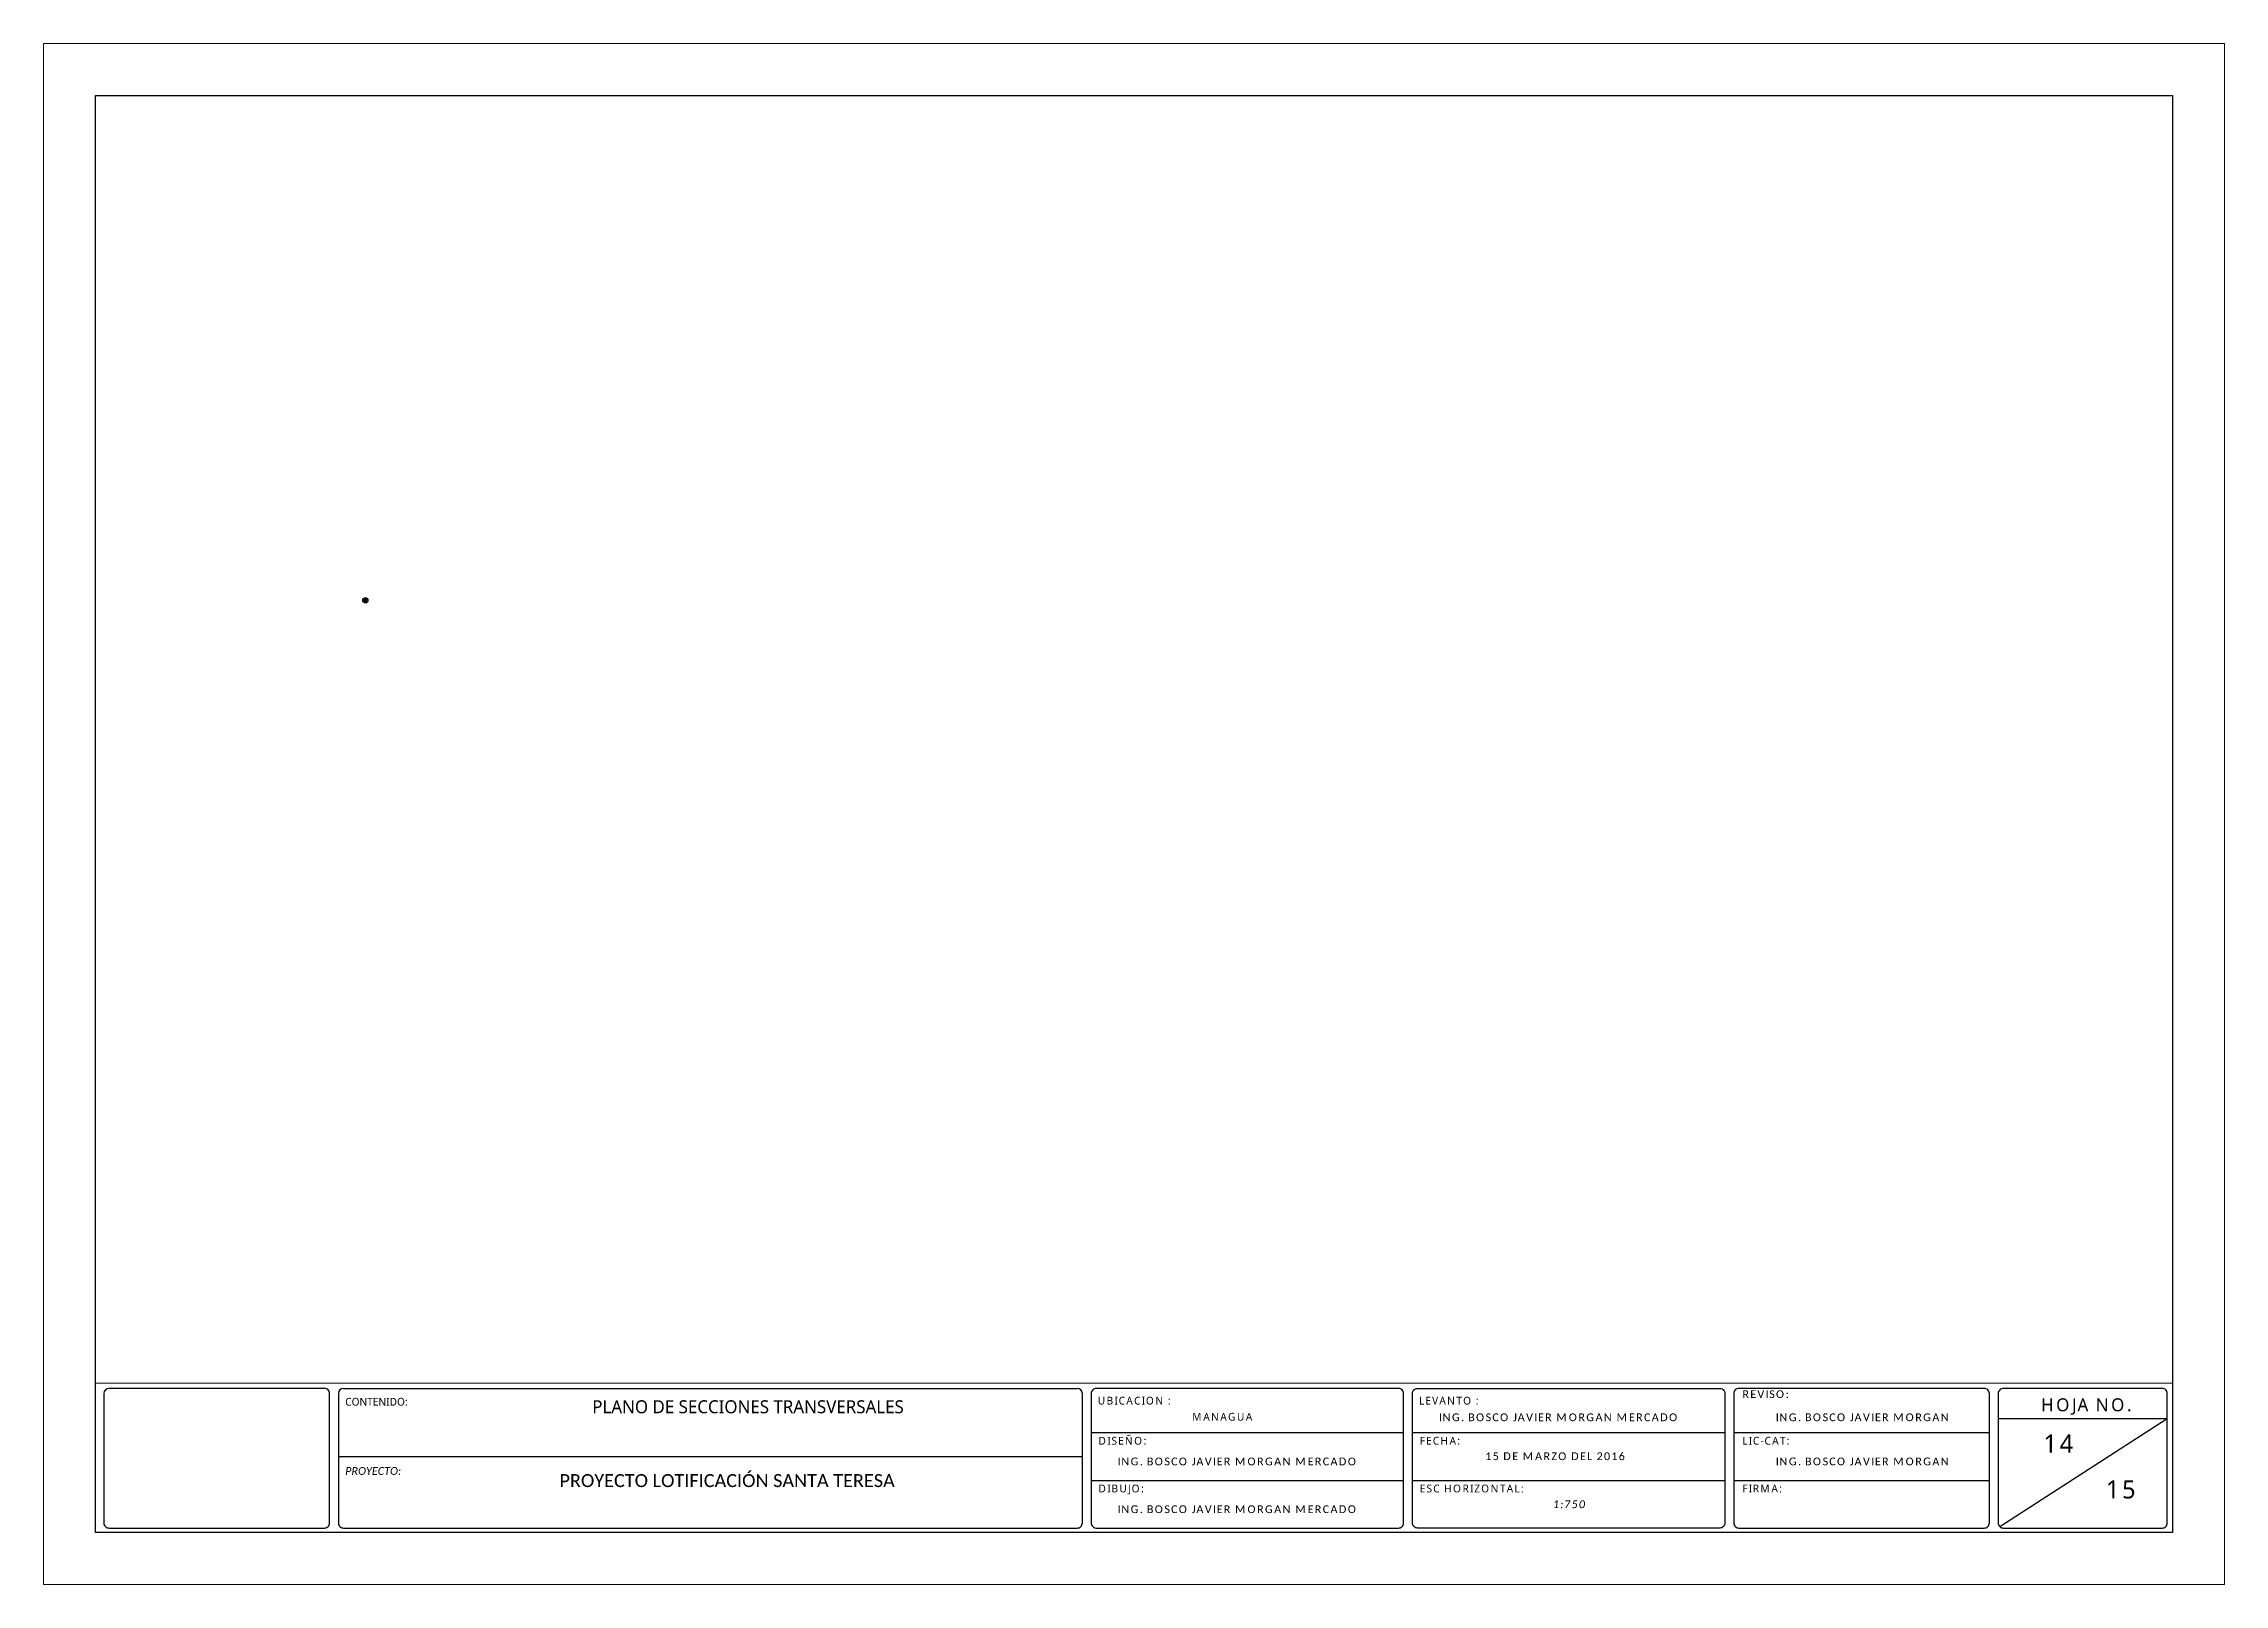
# Paper-space layout 'Layout1' of a CAD drawing. Header units: millimetres. Extents: x -48 to 793, y -12 to 582.
import ezdxf

# ---------------------------------------------------------------- set-up
doc = ezdxf.new("R2010")
doc.units = ezdxf.units.MM
doc.layers.add('_CAJETIN', color=251, linetype='Continuous', lineweight=25)
for name, color, linetype in [('_MOJONES', 1, 'Continuous'), ('_PUNTOS TOPOGRAFICOS', 1, 'Continuous'), ('cajetin', 3, 'Continuous'), ('LOTES', 104, 'Continuous')]:
    doc.layers.add(name, color=color, linetype=linetype)
doc.layers.add('_VIEWPORT', color=250, linetype='Continuous', lineweight=5, plot=False)
doc.styles.add('3mm', font='', dxfattribs={"height": 3})
doc.styles.add('5 mm', font='', dxfattribs={"height": 5})
doc.styles.add('7 mm', font='', dxfattribs={"height": 7})
doc.styles.get('3mm').set_extended_font_data('Roboto')
doc.styles.get('5 mm').set_extended_font_data('Roboto')
doc.styles.get('7 mm').set_extended_font_data('Roboto')

# ---------------------------------------------------------------- blocks, each defined once
blk = doc.blocks.new('*X1')
for p, q in [((69.5, 22.78), (70, 22.78)), ((69.5, 22.75), (70, 22.75)), ((69.5, 22.72), (70, 22.72)), ((69.51, 22.81), (69.99, 22.81)), ((69.51, 22.69), (69.99, 22.69)), ((69.52, 22.84), (69.98, 22.84)), ((69.52, 22.66), (69.98, 22.66)), ((69.53, 22.88), (69.97, 22.88)), ((69.53, 22.62), (69.97, 22.62)), ((69.55, 22.91), (69.95, 22.91)), ((69.55, 22.59), (69.95, 22.59)), ((69.58, 22.94), (69.92, 22.94)), ((69.58, 22.56), (69.92, 22.56)), ((69.63, 22.97), (69.87, 22.97)), ((69.63, 22.53), (69.87, 22.53))]:
    blk.add_line(p, q)
blk = doc.blocks.new('Drill Hole')
at = {"color": 0, "linetype": 'ByBlock', "lineweight": -2}
for radius in [0.05, 0.025]:
    blk.add_circle((0, 0), radius, dxfattribs=at)
at = {"color": 0, "linetype": 'ByBlock', "lineweight": -2, "xscale": 0.1000000000000227, "yscale": 0.1000000000000227, "zscale": 0.1000000000000227}
blk.add_blockref('*X1', (-6.975, -2.275), dxfattribs=at)
blk = doc.blocks.new('*U50', base_point=(590555.4584, 1307117.894, 460.616))
at = {"layer": '_PUNTOS TOPOGRAFICOS', "color": 2, "linetype": 'ByBlock', "lineweight": -2, "xscale": 20, "yscale": 20, "zscale": 20}
blk.add_blockref('Drill Hole', (590555.4584, 1307117.894, 460.616), dxfattribs=at)
blk = doc.blocks.new('*U52', base_point=(590555.4584, 1307117.894, 460.616))
at = {"layer": '_PUNTOS TOPOGRAFICOS', "color": 2, "linetype": 'ByBlock', "lineweight": -2, "xscale": 20, "yscale": 20, "zscale": 20}
blk.add_blockref('Drill Hole', (590555.4584, 1307117.894, 460.616), dxfattribs=at)

psp = doc.layouts.get("Layout1")

# ---------------------------------------------------------------- linework, layer by layer
at = {"layer": '_CAJETIN', "flags": 128}
psp.add_lwpolyline([(-27.96, 561.56), (773.04, 561.56), (773.04, 7.56), (-27.96, 7.56)], close=True, dxfattribs=at)
for points in [[(479.91, 61.11, -0.414214), (481.91, 63.11), (598.41, 63.11, -0.414214), (600.41, 61.11), (600.41, 11.25, -0.414214), (598.41, 9.25), (481.91, 9.25, -0.414214), (479.91, 11.25), (479.91, 61.11)], [(702.41, 61.11, 0.414214), (700.41, 63.11), (605.85, 63.11, 0.414214), (603.85, 61.11), (603.85, 11.25, 0.414214), (605.85, 9.25), (700.41, 9.25, 0.414214), (702.41, 11.25), (702.41, 61.11)]]:
    psp.add_lwpolyline(points, format="xyb", dxfattribs=at)
psp.add_lwpolyline([(773.04, 65.11), (773.04, 7.56)], dxfattribs=at)
at = {"layer": '_VIEWPORT', "flags": 128}
psp.add_lwpolyline([(-47.96, 581.56), (793.04, 581.56), (793.04, -12.44), (-47.96, -12.44)], close=True, dxfattribs=at)
at = {"layer": 'cajetin', "color": 0}
for p, q in [((67.71, 63.11), (350.62, 63.11)), ((705.81, 51.49), (771.04, 51.49)), ((706.4, 9.84), (771.04, 51.49)), ((356.02, 46.07), (476.51, 46.07)), ((479.91, 46.07), (600.41, 46.07)), ((603.81, 46.07), (702.41, 46.07)), ((65.71, 36.87), (352.62, 36.87)), ((356.02, 27.66), (476.51, 27.66)), ((479.91, 27.66), (600.41, 27.66)), ((603.81, 27.66), (702.41, 27.66))]:
    psp.add_line(p, q, dxfattribs=at)
for centre, start, end in [((67.71, 61.11), 90, 180), ((350.62, 61.11), 0, 90)]:
    psp.add_arc(centre, 2, start, end, dxfattribs=at)
at = {"layer": 'LOTES', "color": 7}
for points in [[(62.31, 11.25), (62.31, 61.11, 0.414214), (60.31, 63.11), (-22.71, 63.11, 0.414171), (-24.71, 61.11), (-24.72, 11.25, 0.414256), (-22.72, 9.25), (60.31, 9.25, 0.414214)], [(476.51, 11.25), (476.51, 61.11, 0.414214), (474.51, 63.11), (358.02, 63.11, 0.414214), (356.02, 61.11), (356.02, 11.25, 0.414214), (358.02, 9.25), (474.51, 9.25, 0.414214)], [(707.81, 9.25), (769.04, 9.25, 0.414214), (771.04, 11.25), (771.04, 61.11, 0.414214), (769.04, 63.11), (707.81, 63.11, 0.414214), (705.81, 61.11), (705.81, 11.25, 0.414214)]]:
    psp.add_lwpolyline(points, format="xyb", close=True, dxfattribs=at)
psp.add_lwpolyline([(65.71, 61.11), (65.71, 11.25, 0.414214), (67.71, 9.25), (350.62, 9.25, 0.414214), (352.62, 11.25), (352.62, 61.11)], format="xyb", dxfattribs=at)

# ---------------------------------------------------------------- block references
at = {"layer": '_MOJONES'}
psp.add_blockref('*U52', (76.13, 366.91, 460.62), dxfattribs=at)
at = {"layer": '_PUNTOS TOPOGRAFICOS'}
psp.add_blockref('*U50', (76.13, 366.91, 460.62), dxfattribs=at)

# ---------------------------------------------------------------- texts
at = {"layer": 'cajetin', "color": 0}
for s, insert, char_height, width, attachment_point, style in [('CONTENIDO:', (68.34, 59.45), 3, 51.6102, 1, '3mm'), ('{\\T1.2;UBICACION :}', (358.54, 59.89), 3, 51.6102, 1, '3mm'), ('{\\T1.2;LEVANTO :}', (482.43, 59.89), 3, 51.6102, 1, '3mm'), ('{\\fCalibri|b0|i0|c0|p34;\\T1.2;REVISO:}', (607.16, 62.39), 3, 51.6102, 1, '3mm'), ('{\\T1.2;HOJA NO.}', (722.37, 59.28), 5, 51.6102, 1, '5 mm'), ('PLANO DE SECCIONES TRANSVERSALES', (223.7, 58.53), 5, 262.2294, 2, '5 mm'), ('{\\T1.2;MANAGUA}', (395.01, 53.67), 3, 26.4989, 1, '3mm'), ('{\\fCalibri|b0|i0|c0|p34;\\T1.2;ING. BOSCO JAVIER MORGAN MERCADO}', (490.13, 53.47), 3, 111.3772, 1, '3mm'), ('{\\fCalibri|b0|i0|c0|p34;\\T1.2;ING. BOSCO JAVIER MORGAN}', (620.05, 53.47), 3, 111.3772, 1, '3mm'), ('{\\T1.2;DISEÑO:}', (358.84, 44.42), 3, 51.6102, 1, '3mm'), ('{\\T1.2;FECHA:}', (482.74, 44.42), 3, 51.6102, 1, '3mm'), ('{\\T1.2;LIC-CAT:}', (607.16, 44.42), 3, 51.6102, 1, '3mm'), ('{\\T1.2;14}', (723.27, 45.34), 7, 51.6102, 1, '7 mm'), ('{\\fCalibri|b0|i0|c0|p34;\\T1.2;ING. BOSCO JAVIER MORGAN MERCADO}', (366.23, 36.44), 3, 111.3772, 1, '3mm'), ('{\\fCalibri|b0|i0|c0|p34;\\T1.2;15 DE MARZO DEL 2016}', (508, 38.46), 3, 55.2847, 1, '3mm'), ('{\\fCalibri|b0|i0|c0|p34;\\T1.2;ING. BOSCO JAVIER MORGAN}', (620.05, 36.44), 3, 111.3772, 1, '3mm'), ('{\\fCalibri|b0|i1|c0|p34;PROYECTO:}', (68.34, 32.78), 3, 51.6102, 1, '3mm'), ('{\\fCalibri|b0|i0|c0|p34;PROYECTO LOTIFICACIÓN SANTA TERESA}', (215.64, 30.06), 5, 262.2294, 2, '5 mm'), ('{\\T1.2;DIBUJO:}', (358.84, 26.01), 3, 51.6102, 1, '3mm'), ('{\\T1.2;ESC HORIZONTAL:}', (482.74, 26.01), 3, 51.6102, 1, '3mm'), ('{\\T1.2;FIRMA:}', (607.16, 26.01), 3, 51.6102, 1, '3mm'), ('{\\T1.2;15}', (747.32, 27.68), 7, 51.6102, 1, '7 mm'), ('{\\fCalibri|b0|i0|c0|p34;\\T1.2;ING. BOSCO JAVIER MORGAN MERCADO}', (366.23, 18.03), 3, 111.3772, 1, '3mm'), ('{\\fCalibri|b0|i1|c0|p34;\\T1.2;1:750}', (534.07, 19.94), 3, 31.7866, 1, '3mm')]:
    psp.add_mtext(s, dxfattribs=dict(at, insert=insert, char_height=char_height, width=width, attachment_point=attachment_point, style=style))

# ---------------------------------------------------------------- viewports
at = {"layer": '_VIEWPORT', "view_target_point": (370776.43, 310629.57)}
vp = psp.add_viewport(center=(372.54, 313.33), size=(801, 496.4498), view_center_point=(221442.31, 995555.27), view_height=248.2249, dxfattribs=at)
vp.frozen_layers = ['_PUNTOS TOPOGRAFICOS']

doc.saveas('drawing.dxf')
